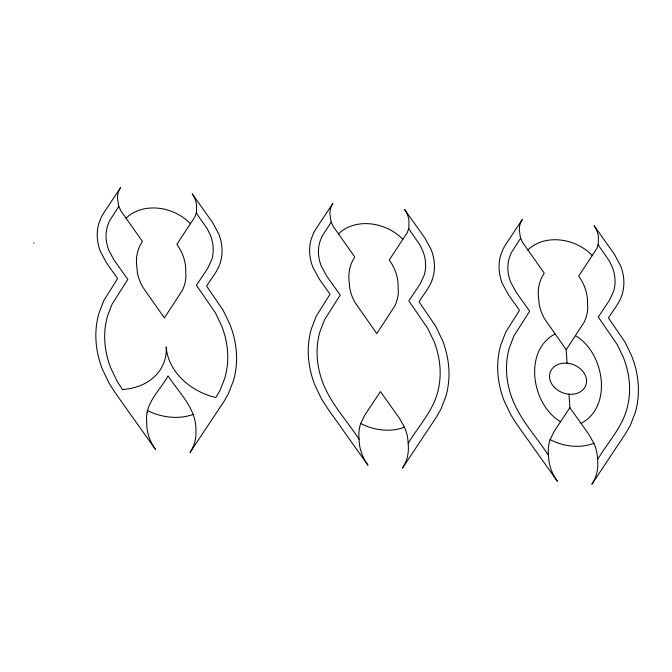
<?xml version="1.0" encoding="UTF-8"?>
<svg xmlns="http://www.w3.org/2000/svg" width="672" height="672" viewBox="0 0 672 672"><rect width="100%" height="100%" fill="white"/><g stroke="black" fill="none" stroke-linecap="round" stroke-linejoin="round"><path stroke-width="1.01" d="M360.696 423.486L364.795 415.136L380.453 391.583L399.277 418.068L404.477 427.207A56.078 44.428 20.7 0 1 408.055 441.596L408.324 445.88A56.078 44.428 20.7 0 1 404.771 464.108L402.444 468.157L436.254 417.32L440.908 409.214L445.88 396.32A125.042 99.07 20.7 0 0 442.319 340.007L435.649 326.113L419.017 301.795C423.83 293.908 430.357 286.742 432.894 277.662A62.521 49.535 20.7 0 0 431.113 249.505L424.914 238.073L404.594 209.488L406.031 211.73A28.039 22.218 20.7 0 1 408.979 221.248L408.82 228.102L407.341 232.504L389.273 259.955L392.146 264.449A56.078 44.428 20.7 0 1 398.051 283.483L398.328 292.53A56.078 44.428 20.7 0 1 394.775 305.995L376.79 333.598L355.093 302.618A56.078 44.428 20.7 0 1 349.793 288.397L348.919 279.3A56.078 44.428 20.7 0 1 352.464 261.072L354.799 257.023L333.043 226.187L330.985 221.483L329.952 214.528A28.039 22.218 20.7 0 1 331.733 205.414L332.892 203.381L315.991 228.808L313.664 232.856L311.178 239.308A62.521 49.535 20.7 0 0 312.959 267.464L319.158 278.897L330.053 294.227L316.336 315.966L311.363 328.86A125.042 99.07 20.7 0 0 314.924 385.174L321.594 399.067L327.331 408.055L367.962 465.226L365.098 460.732A56.078 44.428 20.7 0 1 359.192 441.697L358.915 437.413A56.078 44.428 20.7 0 1 360.696 423.486A47.04 37.271 20.7 0 0 402.385 427.946L404.452 427.157M567.067 363.208L566.21 349.709L544.522 318.738A56.078 44.428 20.7 0 1 539.221 304.517L538.348 295.42A56.078 44.428 20.7 0 1 541.892 277.183L544.219 273.134L522.472 242.298L520.414 237.594L519.38 230.639A28.039 22.218 20.7 0 1 521.153 221.525L522.32 219.5L505.42 244.919L503.093 248.976L500.606 255.419A62.521 49.535 20.7 0 0 502.387 283.576L508.586 295.016L519.481 310.346L505.764 332.077L500.791 344.98A125.042 99.07 20.7 0 0 504.353 401.293L511.014 415.178L516.751 424.166L557.39 481.345L554.526 476.851A56.078 44.428 20.7 0 1 548.612 457.808L548.344 453.533A56.078 44.428 20.7 0 1 550.124 439.597L554.224 431.248L569.881 407.694L569.024 394.204M118.81 206.422L109.477 220.945L107.377 226.405A53.483 42.37 20.7 0 0 108.906 250.488L114.282 260.375L127.831 279.434L112.148 304.055L107.562 315.958A116.004 91.913 20.7 0 0 110.872 368.206L117.02 381.024L122.447 389.525A57.876 45.856 20.7 0 0 166.219 346.928A57.876 45.856 20.7 0 0 215.88 397.48L220.29 389.81L224.876 377.899A116.004 91.913 20.7 0 0 221.567 325.66L215.418 312.841L196.442 285.272L207.715 268.321L211.89 259.249A53.483 42.37 20.7 0 0 210.37 235.166L207.547 229.286L196.266 213.007M331.212 222.079L321.88 236.603L319.78 242.063A53.483 42.37 20.7 0 0 321.3 266.146L326.684 276.032L340.225 295.092L324.551 319.712L319.964 331.624A116.004 91.913 20.7 0 0 323.274 383.863C331.489 404.452 347.113 420.84 359.041 439.219M520.64 238.19L511.308 252.722L509.208 258.174A53.483 42.37 20.7 0 0 510.728 282.265L516.104 292.152L529.654 311.212L513.979 335.824L509.393 347.735A116.004 91.913 20.7 0 0 512.694 399.974C520.909 420.563 536.542 436.96 548.47 455.339M408.156 443.402C417.934 426.922 431.886 412.331 437.279 393.557A116.004 91.913 20.7 0 0 433.969 341.317L427.82 328.499L408.845 300.93L420.109 283.987L424.292 274.907A53.483 42.37 20.7 0 0 422.772 250.824L419.95 244.944L408.668 228.673M566.21 349.709L584.203 322.106A56.078 44.428 20.7 0 0 587.748 308.641L587.479 299.594A56.078 44.428 20.7 0 0 581.574 280.56L578.701 276.066L596.77 248.623L598.248 244.213L598.408 237.451A28.039 22.218 20.7 0 0 595.451 227.842L594.023 225.599L614.342 254.184L620.542 265.625A62.521 49.535 20.7 0 1 622.322 293.782C619.786 302.862 613.259 310.019 608.446 317.915L625.078 342.233L631.739 356.118A125.042 99.07 20.7 0 1 635.3 412.432L630.336 425.326L625.674 433.432L591.872 484.277L594.199 480.22A56.078 44.428 20.7 0 0 597.752 461.992L597.475 457.708A56.078 44.428 20.7 0 0 593.905 443.327L588.706 434.179L569.881 407.694M597.584 459.514C607.362 443.033 621.306 428.442 626.699 409.676A116.004 91.913 20.7 0 0 623.398 357.428L617.249 344.61L598.273 317.05L609.538 300.098L613.721 291.026A53.483 42.37 20.7 0 0 612.192 266.935L609.378 261.064L598.097 244.784M126.05 218.358L127.394 216.997A42.47 33.642 20.7 0 1 188.941 222.23L190.47 223.843M338.453 234.024L339.797 232.655A42.47 33.642 20.7 0 1 401.344 237.888L402.872 239.501M527.873 250.135L529.217 248.766A42.47 33.642 20.7 0 1 590.764 254.008L592.301 255.612M555.03 333.976C522.715 351.112 532.039 405.266 560.574 421.688M581.062 423.436C613.376 406.3 604.052 352.145 575.518 335.723M193.133 414.38L191.604 414.96A50.501 40.009 20.7 0 1 151.612 412.432L147.588 410.525M593.88 443.276L591.814 444.058A47.04 37.271 20.7 0 1 550.124 439.597M33.6 243.079L34.138 242.953M147.109 412.331L146.513 416.993L146.79 426.04A56.078 44.428 20.7 0 0 152.695 445.074L155.56 449.568L114.929 392.389L109.192 383.401L102.522 369.516A125.042 99.07 20.7 0 1 98.96 313.202L103.933 300.308L117.65 278.569L106.756 263.239L100.556 251.807A62.521 49.535 20.7 0 1 98.776 223.65L101.262 217.199L103.589 213.15L120.49 187.723L119.33 189.748A28.039 22.218 20.7 0 0 117.55 198.87L118.591 205.825L120.641 210.529L142.397 241.357L140.07 245.414A56.078 44.428 20.7 0 0 136.517 263.642L137.39 272.74A56.078 44.428 20.7 0 0 142.691 286.961L164.388 317.94L182.372 290.338A56.078 44.428 20.7 0 0 185.926 276.872L185.648 267.826A56.078 44.428 20.7 0 0 179.743 248.791L176.879 244.297L194.939 216.846L196.417 212.444L196.577 205.59A28.039 22.218 20.7 0 0 193.628 196.073L192.192 193.822L212.512 222.415L218.711 233.848A62.521 49.535 20.7 0 1 220.492 262.004C217.955 271.085 211.428 278.25 206.615 286.138L223.247 310.456L229.916 324.341A125.042 99.07 20.7 0 1 233.478 380.654L228.505 393.557L223.852 401.654L190.042 452.5L192.377 448.451A56.078 44.428 20.7 0 0 195.922 430.214C196.358 408.61 178.954 392.633 168.05 375.925C161.314 388.088 150.074 398.32 147.109 412.331M553.652 386.543A18.976 15.036 20.7 0 0 585.346 386.45A18.976 15.036 20.7 0 0 565.135 363.124A18.976 15.036 20.7 0 0 553.652 386.543"/></g></svg>
